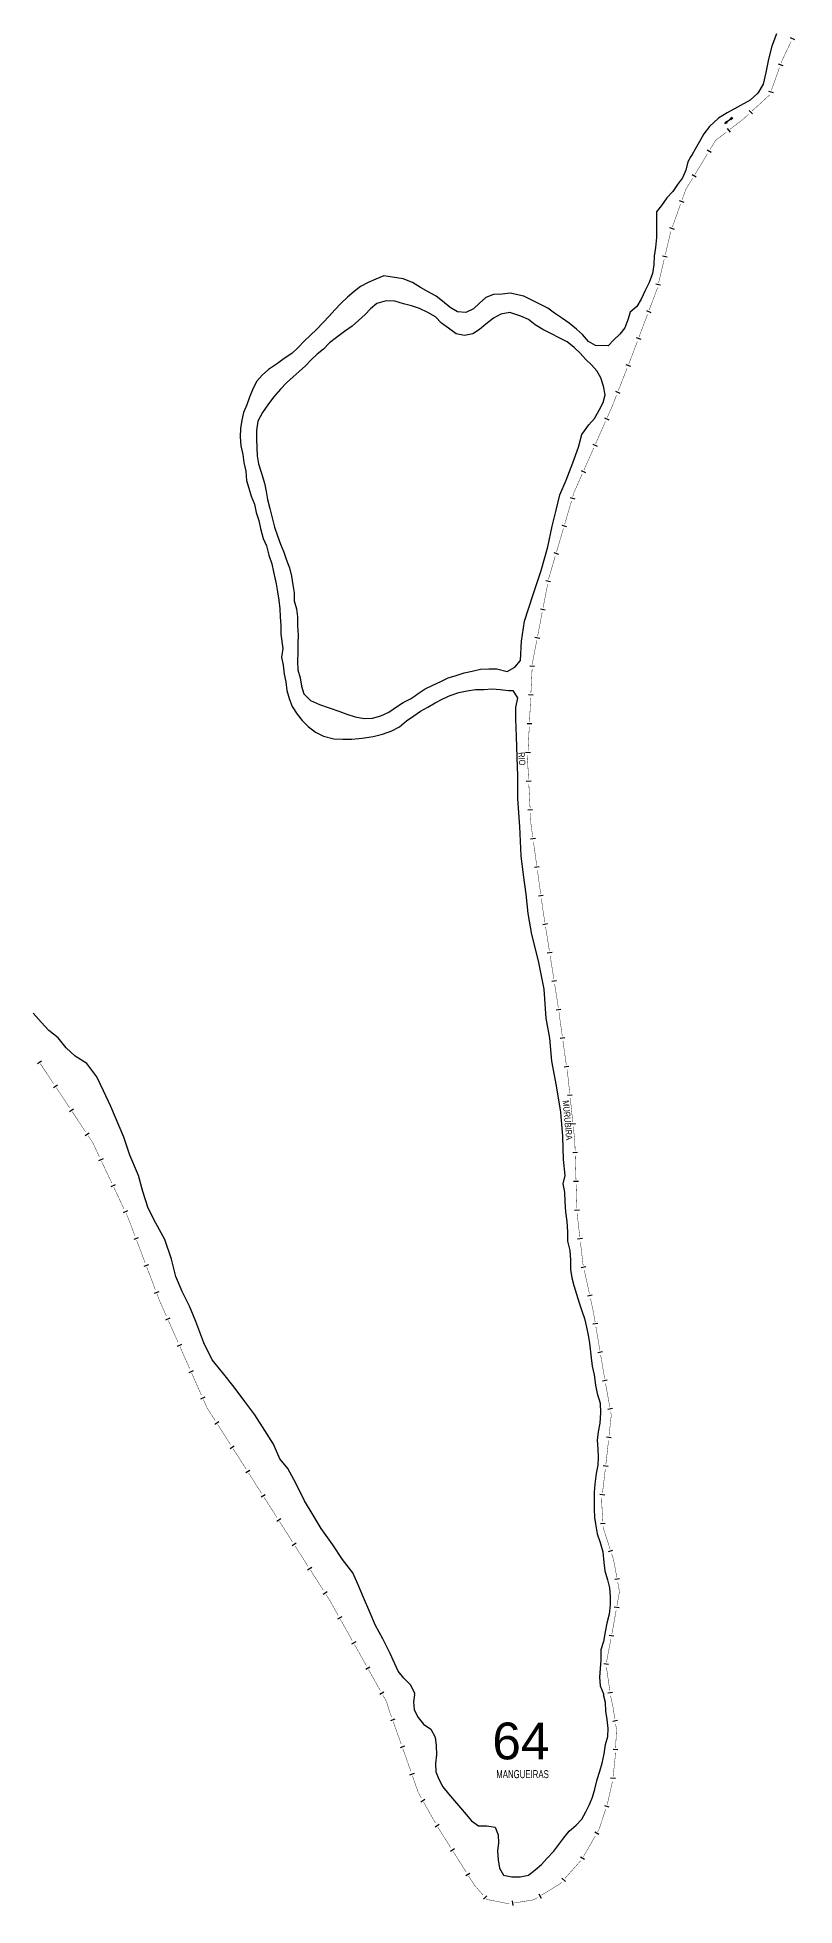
# Model space of a CAD drawing. Extents: x 203665 to 205970, y 4870865 to 4873745.
# Drawn here: x 205388 to 205862, y 4870865 to 4872032 of the extents above; entities that cross this region are included whole.
import ezdxf

# ---------------------------------------------------------------- set-up
doc = ezdxf.new("R2010")
doc.units = 0
doc.header["$LTSCALE"] = 1.5
doc.header["$MEASUREMENT"] = 0
for name, color, linetype in [('HD-CURSO-PERENE', 170, 'CONTINUOUS'), ('HD-TXT-PERENE', 170, 'CONTINUOUS'), ('LM-LIM-SETORES-BAIRROS', 250, 'CONTINUOUS'), ('LM-TXT-LSB', 7, 'CONTINUOUS')]:
    doc.layers.add(name, color=color, linetype=linetype)
doc.styles.add('ARIAL', font='ARIAL.SHX')
doc.styles.add('SWIS', font='swissko.ttf')

# ---------------------------------------------------------------- blocks, each defined once
blk = doc.blocks.new('COD035', base_point=(204642.388272, 4871347.708257))
at = {"layer": 'HD-CURSO-PERENE'}
for p, q in [((204642.388272, 4871348.113987), (204643.888272, 4871348.113987)), ((204642.388272, 4871347.713987), (204648.388272, 4871347.713987)), ((204642.388272, 4871347.313987), (204643.888272, 4871347.313987))]:
    blk.add_line(p, q, dxfattribs=at)
blk.add_lwpolyline([(204646.588272, 4871347.113987), (204648.388272, 4871347.713987), (204646.588272, 4871348.313987)], dxfattribs=at)

msp = doc.modelspace()

# ---------------------------------------------------------------- linework, layer by layer
at = {"layer": 'HD-CURSO-PERENE', "linetype": 'Continuous'}
for points in [[(205850.131444, 4872034.517414, 2.190657), (205847.316976, 4872026.814661, 2.190657), (205845.243158, 4872018.667518, 2.190657), (205843.61373, 4872010.372246, 2.190657), (205841.836171, 4872003.113882, 2.190657), (205838.577314, 4871997.559012, 2.190657), (205833.837159, 4871993.115116, 2.190657), (205825.838146, 4871988.67122, 2.190657), (205819.320432, 4871985.264234, 2.190657), (205813.987757, 4871981.857247, 2.190657), (205808.358822, 4871976.672701, 2.190657), (205804.803705, 4871972.080676, 2.190657), (205802.806344, 4871968.412746, 2.190657), (205799.343142, 4871962.534631, 2.201877), (205797.443631, 4871959.174174, 2.201877), (205796.70671, 4871957.881207, 2.201877)], [(205796.70671, 4871957.881207, 2.201877), (205794.822289, 4871954.574886, 2.201877), (205793.521104, 4871949.475676, 2.201877), (205791.539821, 4871944.536441, 2.201877), (205788.288465, 4871940.507063, 2.201877), (205785.3371, 4871936.117741, 2.201877), (205781.675656, 4871932.028372, 2.201877), (205778.324151, 4871927.289104, 2.201877), (205775.202829, 4871923.309718, 2.201877), (205775.171875, 4871918.160518, 2.201877), (205775.170838, 4871912.531393, 2.201877), (205775.169857, 4871907.202221, 2.201877), (205774.648632, 4871901.083171, 2.201877), (205773.757477, 4871895.724003, 2.201877), (205773.446399, 4871890.184863, 2.201877), (205772.765296, 4871884.895684, 2.201877), (205770.543805, 4871879.076585, 2.201877), (205768.20248, 4871874.277328, 2.201877), (205765.650989, 4871868.798176, 2.201877), (205762.979631, 4871864.158893, 2.201877), (205758.838198, 4871860.619438, 2.201877), (205757.23701, 4871855.810183, 2.201877), (205755.415766, 4871850.92094, 2.201877), (205752.194427, 4871846.951553, 2.201877), (205748.643107, 4871843.422097, 2.201877), (205745.081716, 4871839.522698, 2.201877), (205737.190295, 4871839.89263, 2.201877), (205732.649876, 4871842.272254, 2.201877), (205729.050023, 4871846.761552, 2.201877), (205725.179911, 4871850.121025, 2.201877), (205720.529703, 4871853.760453, 2.201877), (205715.769412, 4871857.059934, 2.201877), (205711.429145, 4871860.059462, 2.201877), (205707.228912, 4871863.098985, 2.201877), (205702.268454, 4871865.698574, 2.201877), (205696.947919, 4871868.248171, 2.201877), (205692.307485, 4871870.647792, 2.201877), (205683.786219, 4871872.507492, 2.201877), (205678.745155, 4871871.89758, 2.201877), (205673.424115, 4871871.707602, 2.201877), (205668.602855, 4871869.807891, 2.201877), (205664.681454, 4871866.218444, 2.201877), (205660.910115, 4871862.808969, 2.201877), (205655.958729, 4871860.359343, 2.201877), (205650.827851, 4871860.84926, 2.201877), (205646.287489, 4871863.538836, 2.201877), (205641.477323, 4871867.568204, 2.201877), (205637.537153, 4871870.687714, 2.201877), (205632.526712, 4871873.427281, 2.201877), (205627.696295, 4871876.116857, 2.201877), (205622.735937, 4871879.256363, 2.201877), (205616.875235, 4871881.456013, 2.201877), (205604.853308, 4871883.315708, 2.201877), (205599.801994, 4871881.356006, 2.201877), (205595.000696, 4871879.226331, 2.201877), (205590.299333, 4871876.646725, 2.201877), (205586.187979, 4871873.507208, 2.201877), (205582.166566, 4871869.957754, 2.201877), (205577.955061, 4871866.098348, 2.201877), (205574.103592, 4871862.068969, 2.201877), (205570.532178, 4871858.049589, 2.201877), (205566.83077, 4871854.200182, 2.201877), (205562.7, 4871849.73, 2.2), (205555.21, 4871842.83, 2.2), (205551.194956, 4871838.652578, 2.201877), (205547.24, 4871834.91, 2.2), (205542.41201, 4871831.653654, 2.201877), (205538.310683, 4871828.654114, 2.201877), (205532.728941, 4871824.914688, 2.201877), (205528.727528, 4871821.345238, 2.201877), (205525.386204, 4871817.575819, 2.201877), (205523.164954, 4871813.066517, 2.201877), (205520.833492, 4871807.517376, 2.201877), (205519.07228, 4871802.738116, 2.201877), (205517.181056, 4871798.028845, 2.201877), (205516.109952, 4871793.129605, 2.201877), (205515.188839, 4871788.030396, 2.201877), (205514.897819, 4871782.79121, 2.201877), (205515.506892, 4871777.13209, 2.201877), (205516.5761, 4871771.732931, 2.201877), (205517.38532, 4871766.663719, 2.201877), (205518.564552, 4871761.284557, 2.201877), (205518.953567, 4871755.535451, 2.201877), (205520.47294, 4871750.576223, 2.201877), (205521.922321, 4871745.726979, 2.201877), (205523.871739, 4871740.567783, 2.201877), (205525.091023, 4871735.428583, 2.201877), (205526.720416, 4871730.459357, 2.201877), (205527.699668, 4871725.390146, 2.201877), (205529.428871, 4871719.291096, 2.201877), (205531.358383, 4871714.661818, 2.201877), (205532.937606, 4871708.822728, 2.201877), (205534.746961, 4871703.463563, 2.201877), (205535.856248, 4871698.454342, 2.201877), (205537.415158, 4871690.935513, 2.201877), (205538.404428, 4871685.956288, 2.201877), (205539.103606, 4871680.777094, 2.201877), (205539.7227, 4871675.217958, 2.201877), (205539.961823, 4871670.208737, 2.201877), (205540.320898, 4871664.819575, 2.201877), (205540.34, 4871659.49, 2.2), (205541.67, 4871650.52, 2.2), (205540.84, 4871645.15, 2.2), (205541.786606, 4871640.003433, 2.201877), (205542.465721, 4871634.504288, 2.201877), (205543.535018, 4871629.585054, 2.201877), (205544.084125, 4871624.175895, 2.201877), (205545.108228, 4871620.691572, 2.202327), (205545.553482, 4871619.176674, 2.202327), (205547.46293, 4871614.217447, 2.202327), (205550.52264, 4871609.508183, 2.202327), (205553.74249, 4871605.388827, 2.202327), (205557.592528, 4871601.649413, 2.202327), (205562.002725, 4871598.199955, 2.202327), (205567.14323, 4871595.670355, 2.202327), (205573.454138, 4871594.130602, 2.202327), (205579.155151, 4871593.790663, 2.202327), (205584.706203, 4871593.810667, 2.202327), (205591.287559, 4871594.430579, 2.202327), (205598.099046, 4871595.520419, 2.202327), (205603.8804, 4871596.950204, 2.202327), (205609.801897, 4871599.009892, 2.202327), (205614.543238, 4871601.429522, 2.202327), (205618.99478, 4871605.238936, 2.202327), (205623.50622, 4871608.438445, 2.202327), (205627.687556, 4871611.407989, 2.202327), (205632.378893, 4871613.857615, 2.202327), (205636.920249, 4871616.5672, 2.202327), (205641.731605, 4871618.996828, 2.202327), (205646.712963, 4871621.266482, 2.202327), (205646.943464, 4871621.343285, 2.201877), (205651.574179, 4871622.886237, 2.201877), (205656.795389, 4871624.106054, 2.201877), (205662.146546, 4871624.905937, 2.201877), (205667.277524, 4871624.955936, 2.201877), (205672.408565, 4871625.345882, 2.201877), (205677.599473, 4871624.95595, 2.201877), (205682.640301, 4871624.28606, 2.201877), (205685.500668, 4871624.142015, 2.202327), (205687.034739, 4871621.599857, 2.202327), (205688.271023, 4871619.551169, 2.202327), (205687.027284, 4871613.688925, 2.202327), (205687.027284, 4871606.32316, 2.202327), (205687.460565, 4871595.491153, 2.202327), (205687.893845, 4871582.492745, 2.202327), (205688.327125, 4871570.794178, 2.202327), (205688.327125, 4871556.495929, 2.202327), (205689.626966, 4871539.164719, 2.202327), (205690.493527, 4871520.966948, 2.202327), (205691.793367, 4871509.05174, 2.202327), (205693.526488, 4871496.919893, 2.202327), (205694.826329, 4871484.788045, 2.202327), (205696.992731, 4871471.789637, 2.202327), (205701.325533, 4871455.324987, 2.202327), (205704.791775, 4871437.560496, 2.202327), (205706.091616, 4871419.579365, 2.202327), (205708.258017, 4871407.014238, 2.202327), (205709.557858, 4871392.715989, 2.202327), (205712.59082, 4871377.117899, 2.202327), (205715.190502, 4871360.653249, 2.202327), (205716.490343, 4871345.48844, 2.202327), (205716.923623, 4871331.190191, 2.202327), (205717.918373, 4871321.215498, 2.202327), (205716.638615, 4871315.874493, 2.202327), (205717.698938, 4871310.673525, 2.202327), (205717.889274, 4871304.622394, 2.202327), (205718.359623, 4871298.541259, 2.202327), (205719.22999, 4871292.390112, 2.202327), (205719.590347, 4871286.078933, 2.202327), (205719.590664, 4871280.247842, 2.202327), (205720.961036, 4871274.366748, 2.202327), (205721.451383, 4871268.325621, 2.202327), (205721.381702, 4871262.414515, 2.202327), (205722.272013, 4871257.313564, 2.202327), (205723.532326, 4871252.442659, 2.202327), (205725.152681, 4871247.041656, 2.202327), (205726.823044, 4871241.540634, 2.202327), (205728.513379, 4871236.55971, 2.202327), (205730.313705, 4871231.828833, 2.202327), (205731.554043, 4871226.477837, 2.202327), (205732.554354, 4871221.446901, 2.202327), (205733.354653, 4871216.50598, 2.202327), (205734.345385, 4871207.155459, 2.202327), (205734.977134, 4871202.035403, 2.200393), (205736.268964, 4871196.65532, 2.200393), (205737.041151, 4871190.255252, 2.200393), (205738.152921, 4871185.055176, 2.200393), (205740.055003, 4871178.915063, 2.200393), (205740.257084, 4871172.84502, 2.200393), (205739.799321, 4871166.345003, 2.200393), (205738.661194, 4871160.935019, 2.200393), (205738.192999, 4871155.695009, 2.200393), (205738.584864, 4871150.244962, 2.200393), (205738.766605, 4871145.164926, 2.200393), (205738.468329, 4871140.15491, 2.200393), (205737.470124, 4871134.964922, 2.200393), (205736.722386, 4871128.404916, 2.200393), (205736.304125, 4871123.354905, 2.200393), (205736.225952, 4871118.034879, 2.200393), (205736.227716, 4871112.89485, 2.200393), (205736.479549, 4871107.544809, 2.200393), (205737.281344, 4871102.284746, 2.200393), (205738.173063, 4871097.244681, 2.200393), (205740.064895, 4871091.834572, 2.200393), (205741.586872, 4871086.014476, 2.200393), (205742.259129, 4871079.414411, 2.200393), (205742.990942, 4871074.104351, 2.200393), (205744.542809, 4871068.604256, 2.200393), (205745.894532, 4871063.534171, 2.200393), (205746.236381, 4871058.134126, 2.200393), (205746.238104, 4871053.114098, 2.200393), (205745.832163, 4871048.934923, 2.200393), (205745.660154, 4871047.164088, 2.200393), (205744.112138, 4871041.44412, 2.200393), (205743.07404, 4871035.944132, 2.200393), (205742.016065, 4871030.084143, 2.200393), (205740.407889, 4871024.83418, 2.200393), (205740.340114, 4871018.354147, 2.200393), (205739.921946, 4871013.034134, 2.200393), (205739.53376, 4871007.764121, 2.200393), (205740.075661, 4871002.204067, 2.200393), (205742.017324, 4870997.283959, 2.200393), (205742.171951, 4870996.647305, 2.200393)], [(205623.945838, 4870996.649275, 2.200393), (205624.068811, 4870997.51885, 2.200393), (205621.587097, 4871002.608982, 2.200393), (205617.315599, 4871007.139184, 2.200393), (205613.834182, 4871011.399352, 2.200393), (205611.686223, 4871015.98104, 2.202327), (205608.682904, 4871022.449727, 2.202327), (205604.062413, 4871031.690709, 2.202327), (205599.672947, 4871040.007592, 2.202327), (205595.976555, 4871048.324475, 2.202327), (205592.049137, 4871057.565457, 2.202327), (205588.814794, 4871065.304779, 2.202327), (205585.349426, 4871072.928589, 2.202327), (205578.880739, 4871081.245472, 2.202327), (205572.874101, 4871090.486454, 2.202327), (205565.71234, 4871100.651533, 2.202327), (205560.6298, 4871108.968417, 2.202327), (205555.200724, 4871117.862861, 2.202327), (205549.887159, 4871128.952039, 2.202327), (205544.804619, 4871138.193021, 2.202327), (205539.722079, 4871144.199659, 2.202327), (205535.794662, 4871153.209616, 2.202327), (205530.481098, 4871161.757524, 2.202327), (205524.243435, 4871171.691579, 2.202327), (205518.005773, 4871179.89295, 2.202327), (205511.306061, 4871188.902907, 2.202327), (205503.913276, 4871198.143889, 2.202327), (205497.444589, 4871205.998723, 2.202327), (205492.362049, 4871216.625852, 2.202327), (205487.279509, 4871230.025275, 2.202327), (205483.352092, 4871239.497281, 2.202327), (205478.731601, 4871248.62275, 2.202327), (205474.804184, 4871258.094756, 2.202327), (205472.03189, 4871268.95291, 2.202327), (205467.873448, 4871281.19721, 2.202327), (205462.328859, 4871291.36229, 2.202327), (205457.592856, 4871300.718784, 2.202327), (205454.127488, 4871311.114888, 2.202327), (205451.355194, 4871321.279968, 2.202327), (205446.041629, 4871333.986317, 2.202327), (205442.345237, 4871345.075495, 2.202327), (205439.341918, 4871352.006231, 2.202327), (205434.259378, 4871364.366044, 2.202327), (205429.638887, 4871374.069075, 2.202327), (205425.480445, 4871382.848007, 2.202327), (205419.242783, 4871391.16489, 2.202327), (205411.849997, 4871395.785381, 2.202327), (205406.305409, 4871400.867921, 2.202327), (205401.222869, 4871407.105584, 2.202327), (205395.447255, 4871411.726074, 2.202327), (205390.59574, 4871417.039639, 2.202327), (205385.5132, 4871422.584228, 2.202327)], [(205623.945838, 4870996.649275, 2.200393), (205623.330613, 4870992.298851, 2.200393), (205623.822353, 4870987.208802, 2.200393), (205626.253924, 4870982.538675, 2.200393), (205629.535288, 4870978.438516, 2.200393), (205634.08636, 4870975.138309, 2.200393), (205636.798027, 4870970.178168, 2.200393), (205637.549761, 4870965.098108, 2.200393), (205637.741773, 4870959.228067, 2.200393), (205637.163672, 4870953.71806, 2.200393), (205637.335414, 4870948.638025, 2.200393), (205639.176996, 4870943.957922, 2.200393), (205641.658611, 4870939.157792, 2.200393), (205645.270087, 4870934.717617, 2.200393), (205648.96149, 4870930.48744, 2.200393), (205652.72294, 4870926.11726, 2.200393), (205656.334344, 4870921.887086, 2.200393), (205659.565623, 4870918.036931, 2.200393), (205663.886664, 4870914.836734, 2.200393), (205669.066615, 4870914.776518, 2.200393), (205674.276787, 4870914.076299, 2.200393), (205676.238419, 4870909.24619, 2.200393), (205676.360174, 4870904.126156, 2.200393), (205675.931914, 4870899.076145, 2.200393), (205676.183812, 4870893.536104, 2.200393), (205677.045589, 4870888.326039, 2.200393), (205679.487074, 4870883.905913, 2.200393), (205684.797316, 4870882.995687, 2.200393), (205689.93724, 4870883.015474, 2.200393), (205695.226806, 4870884.075261, 2.200393), (205699.435618, 4870887.375105, 2.200393), (205703.334426, 4870890.694962, 2.200393), (205706.713098, 4870894.434843, 2.200393), (205711.081468, 4870899.014688, 2.200393), (205714.240008, 4870903.14458, 2.200393), (205717.25856, 4870907.244478, 2.200393), (205720.627043, 4870911.534363, 2.200393), (205724.98575, 4870915.134202, 2.200393), (205728.44442, 4870918.87408, 2.200393), (205731.062806, 4870923.473997, 2.200393), (205733.391186, 4870928.103927, 2.200393), (205735.229558, 4870932.773877, 2.200393), (205736.647813, 4870937.803846, 2.200393), (205738.075762, 4870943.72382, 2.200393), (205739.883912, 4870949.043775, 2.200393), (205741.302214, 4870953.933744, 2.200393), (205742.480194, 4870959.773728, 2.200393), (205743.378167, 4870965.643724, 2.200393), (205744.806463, 4870970.553692, 2.200393), (205744.98472, 4870975.623714, 2.200393), (205744.292769, 4870981.333774, 2.200393), (205743.470995, 4870986.533838, 2.200393), (205743.319147, 4870991.923874, 2.200393), (205742.171951, 4870996.647305, 2.200393)]]:
    msp.add_polyline3d(points, dxfattribs=at)
msp.add_polyline3d([(205690.289821, 4871643.075577, 2.201877), (205690.926807, 4871655.06719, 2.201877), (205692.659928, 4871667.632318, 2.201877), (205697.859291, 4871683.663687, 2.201877), (205703.058654, 4871699.261777, 2.201877), (205707.391457, 4871713.993306, 2.201877), (205709.991139, 4871726.991714, 2.201877), (205712.59082, 4871736.95716, 2.201877), (205714.757221, 4871746.489326, 2.201877), (205718.656744, 4871755.588212, 2.201877), (205722.989547, 4871766.420218, 2.201877), (205726.455789, 4871776.385664, 2.201877), (205728.62219, 4871784.184709, 2.201877), (205732.840349, 4871790.330325, 2.201877), (205736.43175, 4871794.25972, 2.201877), (205739.323253, 4871799.458916, 2.201877), (205741.874598, 4871804.14819, 2.201877), (205743.155749, 4871809.087424, 2.201877), (205742.166546, 4871814.426594, 2.201877), (205740.397152, 4871819.535797, 2.201877), (205737.957522, 4871824.045093, 2.201877), (205734.497537, 4871827.674525, 2.201877), (205730.917531, 4871831.313955, 2.201877), (205727.547584, 4871835.053369, 2.201877), (205723.657488, 4871838.522825, 2.201877), (205719.467345, 4871842.042273, 2.201877), (205714.756887, 4871844.381903, 2.201877), (205709.126352, 4871847.25145, 2.201877), (205704.1859, 4871849.861038, 2.201877), (205699.385526, 4871852.750582, 2.201877), (205695.145333, 4871856.050064, 2.201877), (205690.394804, 4871858.049747, 2.201877), (205683.463951, 4871860.519354, 2.201877), (205678.00273, 4871859.489507, 2.201877), (205673.281358, 4871856.879906, 2.201877), (205668.519758, 4871853.070492, 2.201877), (205664.558421, 4871849.870984, 2.201877), (205660.367126, 4871847.131404, 2.201877), (205655.215973, 4871846.151549, 2.201877), (205650.105196, 4871847.171384, 2.201877), (205645.144891, 4871850.600845, 2.201877), (205640.874652, 4871853.680361, 2.201877), (205636.98468, 4871857.819712, 2.201877), (205632.234271, 4871860.469294, 2.201877), (205627.013749, 4871862.988896, 2.201877), (205621.993109, 4871864.65863, 2.201877), (205617.132423, 4871865.918428, 2.201877), (205611.581677, 4871867.558166, 2.201877), (205606.160702, 4871867.818118, 2.201877), (205600.429292, 4871866.038387, 2.201877), (205596.507959, 4871862.818882, 2.201877), (205593.066634, 4871859.149448, 2.201877), (205589.005195, 4871855.50001, 2.201877), (205585.023783, 4871851.910562, 2.201877), (205580.192249, 4871848.531081, 2.201877), (205575.140609, 4871844.801654, 2.201877), (205570.769154, 4871841.382179, 2.201877), (205567.17775, 4871837.442787, 2.201877), (205563.166428, 4871834.373258, 2.201877), (205559.435074, 4871830.843802, 2.201877), (205555.853704, 4871827.074383, 2.201877), (205551.952312, 4871823.514931, 2.201877), (205548.080996, 4871820.33542, 2.201877), (205544.029537, 4871816.566, 2.201877), (205540.13805, 4871812.476631, 2.201877), (205535.876343, 4871807.577386, 2.201877), (205532.374784, 4871802.69814, 2.201877), (205529.023258, 4871797.848889, 2.201877), (205526.101737, 4871792.579704, 2.201877), (205525.200467, 4871786.61063, 2.201877), (205525.149464, 4871781.211469, 2.201877), (205525.348555, 4871776.072268, 2.201877), (205525.707653, 4871770.803087, 2.201877), (205526.556898, 4871765.83386, 2.201877), (205528.136257, 4871760.734655, 2.201877), (205530.23538, 4871753.815733, 2.201877), (205531.244589, 4871748.486562, 2.201877), (205532.113842, 4871743.537332, 2.201877), (205533.563092, 4871737.978198, 2.201877), (205535.072287, 4871732.05912, 2.201877), (205536.431478, 4871726.270021, 2.201877), (205538.320829, 4871720.810872, 2.201877), (205540.170214, 4871715.571688, 2.201877), (205542.259708, 4871710.682451, 2.201877), (205544.049125, 4871705.68323, 2.201877), (205545.758557, 4871700.843984, 2.201877), (205547.077849, 4871695.644794, 2.201877), (205548.017052, 4871690.355617, 2.201877), (205548.766273, 4871685.356395, 2.201877), (205548.835342, 4871680.227192, 2.201877), (205550.22471, 4871675.367949, 2.201877), (205550.743882, 4871670.338731, 2.201877), (205550.782821, 4871664.539632, 2.201877), (205551.21184, 4871658.770529, 2.201877), (205551.120871, 4871653.601332, 2.201877), (205550.999904, 4871648.472129, 2.201877), (205550.908735, 4871642.213101, 2.201877), (205551.137833, 4871637.083899, 2.201877), (205552.517192, 4871632.184662, 2.201877), (205553.356397, 4871627.005468, 2.201877), (205554.855772, 4871622.076236, 2.201877), (205556.198591, 4871620.762547, 2.201877), (205559.035808, 4871617.986877, 2.202327), (205564.48636, 4871615.397286, 2.202327), (205570.627142, 4871613.347613, 2.202327), (205576.567884, 4871611.287941, 2.202327), (205581.638495, 4871609.408239, 2.202327), (205586.849161, 4871607.678515, 2.202327), (205592.590082, 4871606.798659, 2.202327), (205597.741101, 4871607.048627, 2.202327), (205602.882318, 4871608.388426, 2.202327), (205607.8937, 4871610.758064, 2.202327), (205612.645186, 4871613.957573, 2.202327), (205616.886493, 4871616.707152, 2.202327), (205621.387785, 4871619.106785, 2.202327), (205624.506495, 4871621.199696, 2.202327), (205625.619106, 4871621.946349, 2.201877), (205630.64068, 4871625.345827, 2.201877), (205635.41198, 4871627.515496, 2.201877), (205640.363359, 4871629.925129, 2.201877), (205644.924619, 4871632.094797, 2.201877), (205649.985867, 4871633.684557, 2.201877), (205654.957085, 4871635.204327, 2.201877), (205659.998243, 4871636.32416, 2.201877), (205665.189435, 4871637.473988, 2.201877), (205670.420489, 4871637.833939, 2.201877), (205675.441427, 4871637.783954, 2.201877), (205681.969882, 4871636.144245, 2.201877), (205686.739913, 4871638.904782, 2.202327)], close=True, dxfattribs=at)
at = {"layer": 'LM-LIM-SETORES-BAIRROS'}
for points in [[(205858.848491, 4872032.28557), (205861.560707, 4872031.003431)], [(205851.309007, 4872015.786766), (205854.135652, 4872014.781737)], [(205845.278833, 4871998.826902), (205848.105478, 4871997.821873)], [(205833.18932, 4871986.750505), (205835.216493, 4871984.539042)], [(205819.394127, 4871975.41298), (205821.224811, 4871973.036302)], [(205806.852815, 4871962.152297), (205809.41841, 4871960.597396)], [(205797.523406, 4871946.758723), (205800.089002, 4871945.203822)], [(205789.467792, 4871930.424642), (205792.293018, 4871929.415633)], [(205783.413737, 4871913.473288), (205786.238963, 4871912.464278)], [(205779.011991, 4871895.860117), (205781.931232, 4871895.168718)], [(205774.863596, 4871878.344672), (205777.782836, 4871877.653273)], [(205768.865313, 4871861.592041), (205771.673662, 4871860.53697)], [(205762.53489, 4871844.741944), (205765.34324, 4871843.686874)], [(205756.126073, 4871827.943778), (205758.919801, 4871826.85058)], [(205749.566884, 4871811.181408), (205752.360613, 4871810.08821)], [(205742.694082, 4871794.622066), (205745.436499, 4871793.405864)], [(205735.396867, 4871778.167563), (205738.139284, 4871776.951361)], [(205728.099653, 4871761.713061), (205730.84207, 4871760.496858)], [(205721.196162, 4871744.904627), (205724.07406, 4871744.057454)], [(205716.113121, 4871727.637239), (205718.991019, 4871726.790065)], [(205711.03008, 4871710.369851), (205713.907978, 4871709.522677)], [(205706.074899, 4871692.923789), (205709.020549, 4871692.35533)], [(205702.664146, 4871675.249888), (205705.609797, 4871674.68143)], [(205699.253394, 4871657.575988), (205702.199044, 4871657.007529)], [(205696.059806, 4871639.662489), (205699.056167, 4871639.514764)], [(205695.173454, 4871621.684325), (205698.169815, 4871621.5366)], [(205694.287103, 4871603.706161), (205697.283463, 4871603.558436)], [(205693.400751, 4871585.727998), (205696.397111, 4871585.580272)], [(205693.817934, 4871567.599419), (205696.81381, 4871567.756664)], [(205694.761404, 4871549.624162), (205697.75728, 4871549.781407)], [(205696.515499, 4871531.597172), (205699.486878, 4871532.010581)], [(205698.995954, 4871513.768899), (205701.967333, 4871514.182308)], [(205701.476409, 4871495.940625), (205704.447788, 4871496.354034)], [(205704.132373, 4871478.110284), (205707.095566, 4871478.578773)], [(205706.943308, 4871460.331121), (205709.906501, 4871460.79961)], [(205709.754242, 4871442.551958), (205712.717436, 4871443.020447)], [(205712.495452, 4871424.789259), (205715.466478, 4871425.205203)], [(205714.991113, 4871406.963108), (205717.962139, 4871407.379051)], [(205390.817312, 4871392.63178), (205388.318635, 4871390.971475)], [(205717.486774, 4871389.136956), (205720.4578, 4871389.5529)], [(205400.779143, 4871377.639718), (205398.280466, 4871375.979413)], [(205719.616619, 4871371.316631), (205722.599942, 4871371.632512)], [(205410.740974, 4871362.647656), (205408.242297, 4871360.987351)], [(205420.702804, 4871347.655593), (205418.204127, 4871345.995288)], [(205721.511907, 4871353.41669), (205724.49523, 4871353.732571)], [(205429.263281, 4871331.622085), (205426.549704, 4871330.342827)], [(205722.878547, 4871335.592446), (205725.877098, 4871335.685666)], [(205436.938827, 4871315.340623), (205434.22525, 4871314.061366)], [(205723.437862, 4871317.601138), (205726.436413, 4871317.694358)], [(205444.614373, 4871299.059162), (205441.900796, 4871297.779904)], [(205723.997177, 4871299.60983), (205726.995729, 4871299.703049)], [(205451.284889, 4871282.224287), (205448.480302, 4871281.159254)], [(205725.920251, 4871281.591774), (205728.900288, 4871281.937286)], [(205457.675086, 4871265.396768), (205454.870499, 4871264.331736)], [(205728.19458, 4871263.593238), (205731.12528, 4871264.234328)], [(205464.065283, 4871248.56925), (205461.260696, 4871247.504217)], [(205732.041124, 4871246.009037), (205734.971824, 4871246.650128)], [(205471.07019, 4871232.082688), (205468.327642, 4871230.86678)], [(205735.526389, 4871228.428841), (205738.484668, 4871228.927427)], [(205478.365637, 4871215.627402), (205475.623089, 4871214.411494)], [(205738.517907, 4871210.679169), (205741.476185, 4871211.177756)], [(205485.661084, 4871199.172115), (205482.918536, 4871197.956207)], [(205741.529616, 4871192.913416), (205744.481225, 4871193.450073)], [(205492.956531, 4871182.716829), (205490.213983, 4871181.500921)], [(205744.749554, 4871175.203758), (205747.701164, 4871175.740414)], [(205501.656483, 4871167.27029), (205499.126644, 4871165.657865)], [(205743.953509, 4871157.782632), (205746.935815, 4871157.457289)], [(205511.331033, 4871152.091255), (205508.801193, 4871150.47883)], [(205521.005582, 4871136.912221), (205518.475743, 4871135.299796)], [(205741.956735, 4871139.905132), (205744.936524, 4871139.55749)], [(205530.680132, 4871121.733186), (205528.150293, 4871120.120761)], [(205739.870882, 4871122.026396), (205742.850672, 4871121.678754)], [(205540.354681, 4871106.554152), (205537.824842, 4871104.941727)], [(205740.190525, 4871103.817436), (205743.185906, 4871103.983846)], [(205550.029231, 4871091.375117), (205547.499392, 4871089.762692)], [(205745.151091, 4871086.1926), (205748.003705, 4871087.121358)], [(205559.70378, 4871076.196082), (205557.173941, 4871074.583657)], [(205749.120459, 4871068.871003), (205752.069849, 4871069.419727)], [(205569.37833, 4871061.017048), (205566.848491, 4871059.404623)], [(205748.857511, 4871051.697355), (205751.811199, 4871051.172255)], [(205578.479563, 4871045.396296), (205575.862778, 4871043.929179)], [(205587.282268, 4871029.695583), (205584.665483, 4871028.228466)], [(205745.640624, 4871034.003459), (205748.588609, 4871033.447236)], [(205742.303283, 4871016.315549), (205745.251268, 4871015.759326)], [(205596.084973, 4871013.994871), (205593.468188, 4871012.527753)], [(205604.887678, 4870998.294158), (205602.270893, 4870996.82704)], [(205744.694314, 4870998.009084), (205747.664264, 4870998.432635)], [(205611.681735, 4870981.438035), (205608.85741, 4870980.426506)], [(205747.87534, 4870980.278497), (205750.839376, 4870980.741628)], [(205617.750907, 4870964.492087), (205614.926582, 4870963.480558)], [(205748.119964, 4870962.665854), (205751.116357, 4870962.518792)], [(205623.735959, 4870947.506384), (205620.905382, 4870946.512485)], [(205746.538514, 4870944.821124), (205749.522744, 4870944.513924)], [(205630.501877, 4870931.176122), (205627.888942, 4870929.702158)], [(205742.646293, 4870927.592793), (205745.496071, 4870926.655366)], [(205639.313875, 4870915.565247), (205636.776381, 4870913.964896)], [(205736.650415, 4870910.991589), (205739.253342, 4870909.500024)], [(205648.915983, 4870900.340283), (205646.378489, 4870898.739932)], [(205727.701023, 4870895.374022), (205730.303951, 4870893.882457)], [(205658.518091, 4870885.115319), (205655.980597, 4870883.514968)], [(205716.064113, 4870882.073213), (205718.304647, 4870880.078217)], [(205669.264447, 4870871.03081), (205667.003463, 4870869.059022)], [(205685.030339, 4870867.905456), (205685.516958, 4870864.945185)], [(205701.65772, 4870872.269487), (205703.206049, 4870869.699919)]]:
    msp.add_lwpolyline(points, dxfattribs=at)
at = {"layer": 'LM-LIM-SETORES-BAIRROS', "const_width": 0.25}
for points in [[(205859.34984, 4872029.836356), (205853.793905, 4872018.083417)], [(205852.05231, 4872013.399822), (205847.027165, 4871999.266602)], [(205853.486007, 4872017.432094), (205853.057339, 4872016.226466)], [(205853.793905, 4872018.083417), (205853.486007, 4872017.432094)], [(205845.997373, 4871996.456368), (205834.940061, 4871986.320498)], [(205818.725017, 4871973.004185), (205812.38721, 4871968.122361)], [(205829.295472, 4871981.146292), (205821.101694, 4871974.834869)], [(205829.779982, 4871981.590426), (205829.295472, 4871981.146292)], [(205832.728598, 4871984.293324), (205829.779982, 4871981.590426)], [(205812.082976, 4871967.888019), (205808.653913, 4871962.230045)], [(205812.38721, 4871968.122361), (205812.082976, 4871967.888019)], [(205807.099011, 4871959.66445), (205799.324504, 4871946.836471)], [(205796.722995, 4871942.543967), (205793.623157, 4871937.429312)], [(205796.733002, 4871942.560478), (205796.722995, 4871942.543967)], [(205797.769603, 4871944.270875), (205796.733002, 4871942.560478)], [(205790.207732, 4871928.036654), (205785.162686, 4871913.910525)], [(205793.474873, 4871937.184648), (205791.216741, 4871930.861879)], [(205793.623157, 4871937.429312), (205793.474873, 4871937.184648)], [(205784.159073, 4871911.083702), (205780.702077, 4871896.487498)], [(205780.010678, 4871893.568257), (205776.553682, 4871878.972052)], [(205775.797174, 4871875.777906), (205770.621178, 4871862.000622)], [(205775.862283, 4871876.052812), (205775.797174, 4871875.777906)], [(205769.566107, 4871859.192273), (205764.290755, 4871845.150526)], [(205759.980286, 4871833.677071), (205757.887336, 4871828.328422)], [(205760.070473, 4871833.917128), (205759.980286, 4871833.677071)], [(205763.235685, 4871842.342176), (205760.070473, 4871833.917128)], [(205756.794138, 4871825.534693), (205751.328148, 4871811.566051)], [(205747.419816, 4871801.578092), (205744.470691, 4871794.928104)], [(205747.684155, 4871802.253624), (205747.419816, 4871801.578092)], [(205750.23495, 4871808.772323), (205747.684155, 4871802.253624)], [(205743.254489, 4871792.185687), (205737.173477, 4871778.473601)], [(205735.957274, 4871775.731184), (205729.876262, 4871762.019098)], [(205728.66006, 4871759.276681), (205723.795251, 4871748.307013)], [(205722.070328, 4871742.562442), (205717.834461, 4871728.172951)], [(205723.694484, 4871748.079794), (205722.917502, 4871745.44034)], [(205723.795251, 4871748.307013), (205723.694484, 4871748.079794)], [(205716.987288, 4871725.295053), (205712.75142, 4871710.905563)], [(205711.904247, 4871708.027665), (205707.950771, 4871694.597474)], [(205707.877596, 4871694.348895), (205707.737211, 4871693.621443)], [(205707.950771, 4871694.597474), (205707.877596, 4871694.348895)], [(205707.168752, 4871690.675793), (205704.326458, 4871675.947542)], [(205703.757999, 4871673.001892), (205700.915705, 4871658.273642)], [(205700.347246, 4871655.327992), (205697.694438, 4871641.581624)], [(205697.459503, 4871637.591053), (205696.720877, 4871622.60925)], [(205697.643139, 4871641.3158), (205697.607228, 4871640.587414)], [(205697.694438, 4871641.581624), (205697.643139, 4871641.3158)], [(205696.573151, 4871619.612889), (205695.834525, 4871604.631086)], [(205695.686799, 4871601.634725), (205694.948173, 4871586.652922)], [(205694.652722, 4871580.6602), (205694.643884, 4871580.480934)], [(205694.643884, 4871580.480934), (205695.263457, 4871568.676667)], [(205694.800447, 4871583.656561), (205694.652722, 4871580.6602)], [(205695.420702, 4871565.680791), (205696.206927, 4871550.70141)], [(205696.364172, 4871547.705534), (205696.678663, 4871541.713781)], [(205696.678663, 4871541.713781), (205696.712734, 4871541.064642)], [(205696.712734, 4871541.064642), (205697.863385, 4871532.794336)], [(205698.276794, 4871529.822958), (205700.34384, 4871514.966063)], [(205700.75725, 4871511.994684), (205702.824296, 4871497.137789)], [(205703.237705, 4871494.16641), (205704.064523, 4871488.223652)], [(205704.064523, 4871488.223652), (205704.155975, 4871487.566344)], [(205704.155975, 4871487.566344), (205705.457806, 4871479.33226)], [(205705.926296, 4871476.369066), (205708.268741, 4871461.553097)], [(205708.737231, 4871458.589903), (205711.079676, 4871443.773934)], [(205711.548165, 4871440.81074), (205713.422122, 4871428.957964)], [(205713.422122, 4871428.957964), (205713.460027, 4871428.718216)], [(205713.460027, 4871428.718216), (205713.842317, 4871425.987573)], [(205714.258261, 4871423.016547), (205716.337978, 4871408.161421)], [(205716.753922, 4871405.190396), (205718.833639, 4871390.33527)], [(205398.422934, 4871378.47535), (205390.121409, 4871390.968735)], [(205719.249583, 4871387.364245), (205719.942822, 4871382.412536)], [(205719.942822, 4871382.412536), (205719.972863, 4871382.197957)], [(205719.972863, 4871382.197957), (205721.002987, 4871372.469012)], [(205408.384765, 4871363.483288), (205400.083239, 4871375.976673)], [(205721.318868, 4871369.485689), (205722.898275, 4871354.569072)], [(205418.346596, 4871348.491226), (205410.04507, 4871360.984611)], [(205422.841114, 4871341.727198), (205420.006901, 4871345.992549)], [(205723.214156, 4871351.585748), (205724.056507, 4871343.630219)], [(205724.056507, 4871343.630219), (205724.159687, 4871342.655737)], [(205724.159687, 4871342.655737), (205724.346749, 4871336.638573)], [(205423.215881, 4871340.932238), (205422.841114, 4871341.727198)], [(205427.053654, 4871332.791507), (205423.215881, 4871340.932238)], [(205724.439968, 4871333.640022), (205724.906064, 4871318.647265)], [(205434.7292, 4871316.510046), (205428.332912, 4871330.07793)], [(205442.404746, 4871300.228584), (205436.008458, 4871313.796469)], [(205724.999284, 4871315.648714), (205725.46538, 4871300.655957)], [(205444.659793, 4871295.445151), (205443.684004, 4871297.515007)], [(205725.567541, 4871297.658062), (205727.295099, 4871282.757876)], [(205444.912443, 4871294.779841), (205444.659793, 4871295.445151)], [(205449.172574, 4871283.561495), (205444.912443, 4871294.779841)], [(205455.562771, 4871266.733976), (205450.237607, 4871280.756909)], [(205727.64061, 4871279.777839), (205729.252997, 4871265.870998)], [(205461.952968, 4871249.906458), (205456.627804, 4871263.92939)], [(205729.252997, 4871265.870998), (205729.276915, 4871265.664708)], [(205729.276915, 4871265.664708), (205729.446233, 4871264.890683)], [(205730.087324, 4871261.959983), (205733.292777, 4871247.306483)], [(205464.494956, 4871243.212555), (205463.018, 4871247.101871)], [(205464.835285, 4871242.444925), (205464.494956, 4871243.212555)], [(205468.888311, 4871233.303099), (205464.835285, 4871242.444925)], [(205733.933868, 4871244.375783), (205735.643443, 4871236.560582)], [(205476.183758, 4871216.847813), (205470.104219, 4871230.560551)], [(205735.643443, 4871236.560582), (205735.789752, 4871235.891742)], [(205735.789752, 4871235.891742), (205736.839333, 4871229.664227)], [(205737.337919, 4871226.705948), (205739.83085, 4871211.914555)], [(205483.479205, 4871200.392526), (205477.399666, 4871214.105265)], [(205740.329437, 4871208.956277), (205742.656172, 4871195.150977)], [(205490.774652, 4871183.93724), (205484.695113, 4871197.649979)], [(205742.656172, 4871195.150977), (205742.76779, 4871194.488712)], [(205742.76779, 4871194.488712), (205742.826535, 4871194.165614)], [(205743.363191, 4871191.214005), (205746.046473, 4871176.455956)], [(205494.2477, 4871176.103587), (205491.99056, 4871181.194692)], [(205494.479339, 4871175.740154), (205494.2477, 4871176.103587)], [(205499.316613, 4871168.150637), (205494.479339, 4871175.740154)], [(205746.954614, 4871171.461183), (205745.55311, 4871158.614063)], [(205746.58313, 4871173.504346), (205746.940901, 4871171.536606)], [(205746.940901, 4871171.536606), (205746.954614, 4871171.461183)], [(205508.991163, 4871152.971602), (205500.929038, 4871165.620798)], [(205745.227767, 4871155.631756), (205744.251739, 4871146.684837)], [(205518.665713, 4871137.792568), (205510.603588, 4871150.441763)], [(205744.163398, 4871145.875041), (205743.56251, 4871140.724574)], [(205744.251739, 4871146.684837), (205744.163398, 4871145.875041)], [(205528.340262, 4871122.613533), (205520.278137, 4871135.262729)], [(205743.214868, 4871137.744785), (205741.476658, 4871122.845838)], [(205538.014812, 4871107.434498), (205529.952687, 4871120.083694)], [(205741.013135, 4871118.872785), (205740.90698, 4871117.962885)], [(205740.90698, 4871117.962885), (205741.632746, 4871104.899101)], [(205741.129016, 4871119.866048), (205741.013135, 4871118.872785)], [(205547.689361, 4871092.255464), (205539.627237, 4871104.904659)], [(205741.799156, 4871101.90372), (205741.837385, 4871101.215592)], [(205741.837385, 4871101.215592), (205746.267812, 4871087.607851)], [(205557.363911, 4871077.076429), (205549.301786, 4871089.725625)], [(205567.03846, 4871061.897395), (205558.976336, 4871074.54659)], [(205747.19657, 4871084.755237), (205748.125328, 4871081.902622)], [(205748.125328, 4871081.902622), (205748.350221, 4871081.211881)], [(205748.350221, 4871081.211881), (205750.412246, 4871070.128495)], [(205750.96097, 4871067.179105), (205752.058418, 4871061.280325)], [(205570.943664, 4871055.770265), (205568.650885, 4871059.367556)], [(205571.3027, 4871055.129879), (205570.943664, 4871055.770265)], [(205576.193092, 4871046.407261), (205571.3027, 4871055.129879)], [(205752.071842, 4871061.208169), (205750.509388, 4871052.419367)], [(205752.058418, 4871061.280325), (205752.071842, 4871061.208169)], [(205584.995797, 4871030.706548), (205577.660209, 4871043.790476)], [(205748.350221, 4871040.274053), (205747.300024, 4871034.708009)], [(205748.408988, 4871040.604617), (205748.350221, 4871040.274053)], [(205749.984288, 4871049.46568), (205748.408988, 4871040.604617)], [(205593.798502, 4871015.005836), (205586.462915, 4871028.089763)], [(205746.743801, 4871031.760024), (205743.962684, 4871017.020099)], [(205602.601207, 4870999.305123), (205595.26562, 4871012.38905)], [(205743.920346, 4871014.060594), (205746.038105, 4870999.210843)], [(205606.460678, 4870992.421279), (205604.068325, 4870996.688337)], [(205606.491727, 4870992.317783), (205606.460678, 4870992.421279)], [(205608.038772, 4870987.160966), (205606.491727, 4870992.317783)], [(205746.490597, 4870996.245967), (205747.918783, 4870989.393209)], [(205608.246515, 4870986.58092), (205608.038772, 4870987.160966)], [(205609.59522, 4870982.815154), (205608.246515, 4870986.58092)], [(205747.918783, 4870989.393209), (205748.120893, 4870988.423441)], [(205748.120893, 4870988.423441), (205749.202981, 4870981.498075)], [(205615.664392, 4870965.869206), (205610.606749, 4870979.990829)], [(205749.666112, 4870978.534039), (205750.129243, 4870975.570003)], [(205750.225018, 4870974.957041), (205749.667181, 4870963.591121)], [(205750.129243, 4870975.570003), (205750.225018, 4870974.957041)], [(205617.402128, 4870961.017213), (205616.675921, 4870963.044881)], [(205617.682477, 4870960.218793), (205617.402128, 4870961.017213)], [(205621.658071, 4870948.896486), (205617.682477, 4870960.218793)], [(205749.383368, 4870957.808423), (205748.133029, 4870945.662268)], [(205749.422078, 4870958.597132), (205749.383368, 4870957.808423)], [(205749.520119, 4870960.594728), (205749.422078, 4870958.597132)], [(205626.397262, 4870935.399492), (205622.65197, 4870946.065909)], [(205626.738803, 4870934.794032), (205626.397262, 4870935.399492)], [(205628.212767, 4870932.181097), (205626.738803, 4870934.794032)], [(205747.728744, 4870942.693916), (205744.650996, 4870929.03641)], [(205637.056549, 4870916.503485), (205629.686731, 4870929.568161)], [(205743.446231, 4870925.224228), (205739.384048, 4870912.875193)], [(205744.543881, 4870928.561085), (205744.383657, 4870928.074006)], [(205744.650996, 4870929.03641), (205744.543881, 4870928.561085)], [(205646.580335, 4870901.23177), (205638.578579, 4870913.91924)], [(205739.283568, 4870912.569735), (205738.449067, 4870911.113449)], [(205739.384048, 4870912.875193), (205739.283568, 4870912.569735)], [(205736.957502, 4870908.510521), (205729.499675, 4870895.495882)], [(205656.182443, 4870886.006806), (205648.180686, 4870898.694276)], [(205727.824358, 4870893.025228), (205717.849379, 4870881.822559)], [(205661.325737, 4870877.851673), (205657.782794, 4870883.469312)], [(205661.561327, 4870877.58153), (205661.325737, 4870877.851673)], [(205666.819429, 4870871.552239), (205661.561327, 4870877.58153)], [(205714.875718, 4870878.48291), (205703.288407, 4870871.500813)], [(205715.189384, 4870878.835181), (205714.875718, 4870878.48291)], [(205715.854383, 4870879.582026), (205715.189384, 4870878.835181)], [(205669.216206, 4870868.803935), (205668.791218, 4870869.291255)], [(205669.562941, 4870868.735639), (205669.216206, 4870868.803935)], [(205683.103431, 4870866.068573), (205669.562941, 4870868.735639)], [(205683.300135, 4870866.100907), (205683.103431, 4870866.068573)], [(205698.463543, 4870868.593523), (205686.260405, 4870866.587527)], [(205699.005795, 4870868.920264), (205698.463543, 4870868.593523)], [(205700.71884, 4870869.952483), (205699.005795, 4870868.920264)]]:
    msp.add_lwpolyline(points, dxfattribs=at)

# ---------------------------------------------------------------- block references
at = {"layer": 'HD-TXT-PERENE', "rotation": 217}
msp.add_blockref('COD035', (205822.621185, 4871982.13067), dxfattribs=at)

# ---------------------------------------------------------------- texts
at = {"layer": 'HD-TXT-PERENE', "style": 'ARIAL', "width": 0.7}
for s, p in [('RIO', (205688.711634, 4871585.537423)), ('MURUBIRA', (205716.551955, 4871368.013951))]:
    msp.add_text(s, height=4, rotation=275, dxfattribs=at).set_placement(p)
at = {"layer": 'LM-TXT-LSB', "style": 'SWIS'}
msp.add_text('64', height=23, dxfattribs=at).set_placement((205672.596276, 4870956.345541))
at = {"layer": 'LM-TXT-LSB', "style": 'ARIAL', "width": 0.7}
msp.add_text('MANGUEIRAS', height=5, dxfattribs=at).set_placement((205675.05301, 4870944.60781))

doc.saveas('drawing.dxf')
